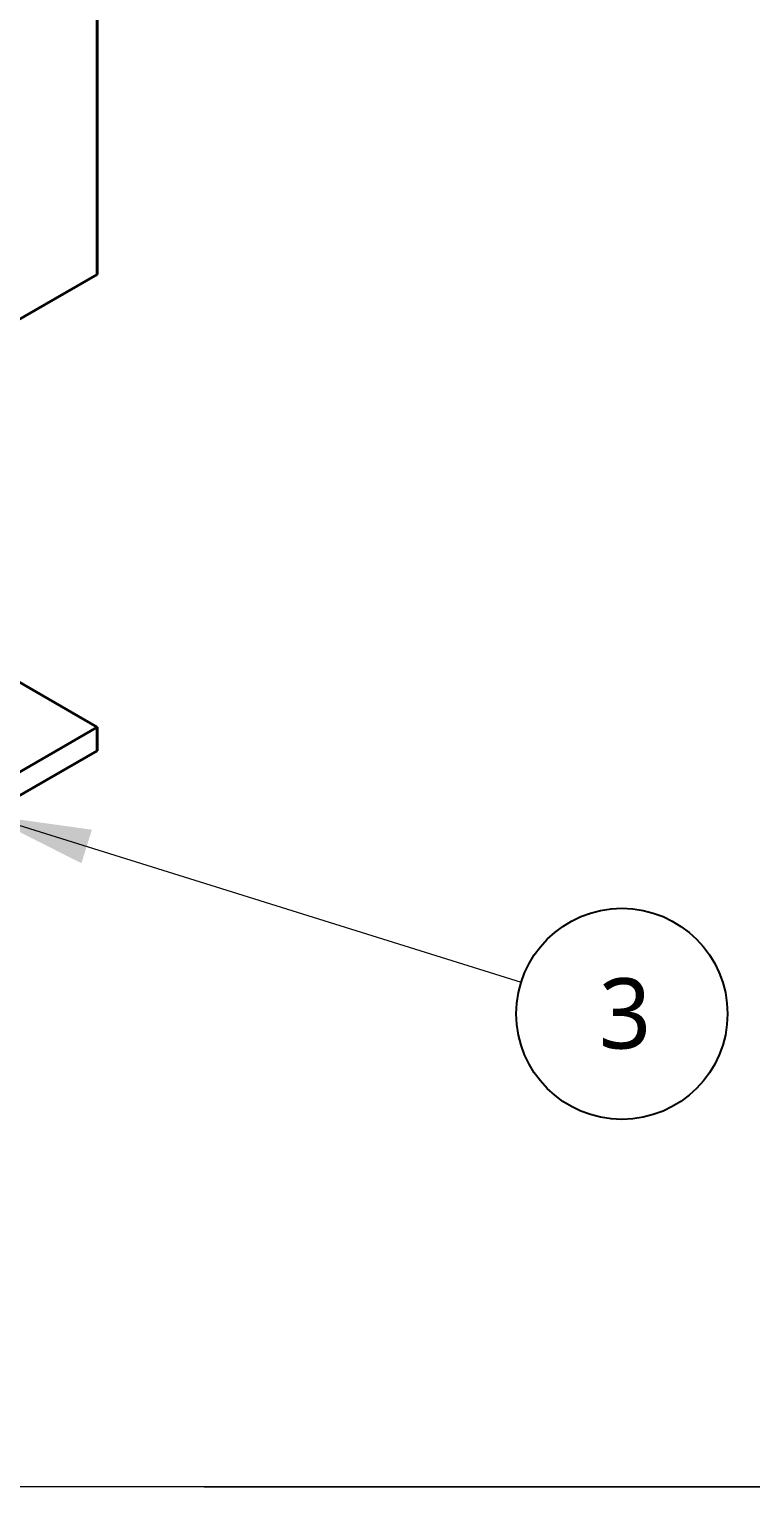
# Model space of a CAD drawing. Header units: inches. Extents: x 0 to 11, y 0 to 8.5.
# Drawn here: x 4.266 to 5.496, y 0.38 to 2.866 of the extents above; entities that cross this region are included whole.
import ezdxf

# ---------------------------------------------------------------- set-up
doc = ezdxf.new("R2010")
doc.units = ezdxf.units.IN
doc.header["$LTSCALE"] = 0.5
doc.header["$MEASUREMENT"] = 0
for name, color, linetype, lineweight in [('ANNOTATION_LINES', 7, 'Continuous', 13), ('ANNOTATION_TEXT', 7, 'Continuous', 25), ('BORDER_FRAME', 7, 'Continuous', 15), ('TITLE_BLOCK', 7, 'Continuous', 15), ('Visible', 7, 'Continuous', 40)]:
    doc.layers.add(name, color=color, linetype=linetype, lineweight=lineweight)
doc.styles.add('Onshape-Standard', font='NotoSans-Regular.ttf')

msp = doc.modelspace()

# ---------------------------------------------------------------- linework, layer by layer
at = {"layer": 'ANNOTATION_LINES', "color": 7}
msp.add_line((4.1921, 1.5259, -0.6329), (5.1042, 1.2405, 0.6329), dxfattribs=at)
msp.add_solid([(4.3549, 1.4436), (4.1921, 1.5259), (4.3729, 1.5008)], dxfattribs=at)
at = {"layer": 'ANNOTATION_TEXT', "color": 7}
msp.add_circle((5.276, 1.1867), 0.18, dxfattribs=at)
at = {"layer": 'BORDER_FRAME'}
msp.add_line((10.639, 0.38), (0.399, 0.38), dxfattribs=at)
at = {"layer": 'TITLE_BLOCK'}
msp.add_line((4.564, 0.38), (5.764, 0.38), dxfattribs=at)
at = {"layer": 'Visible'}
for p, q in [((4.3819, 3.8943), (4.3819, 2.4478)), ((4.3819, 2.4478), (3.4075, 1.8852)), ((4.0536, 1.8652), (4.3819, 1.6757)), ((3.4075, 1.1131), (4.3819, 1.6757)), ((4.3819, 1.6757), (4.3819, 1.6355)), ((3.4075, 1.073), (4.3819, 1.6355))]:
    msp.add_line(p, q, dxfattribs=at)

# ---------------------------------------------------------------- texts
at = {"layer": 'ANNOTATION_TEXT', "color": 7, "insert": (5.2367, 1.1867), "char_height": 0.12, "attachment_point": 4, "style": 'Onshape-Standard'}
msp.add_mtext('{\\fNoto Sans;3}', dxfattribs=at)

doc.saveas('drawing.dxf')
